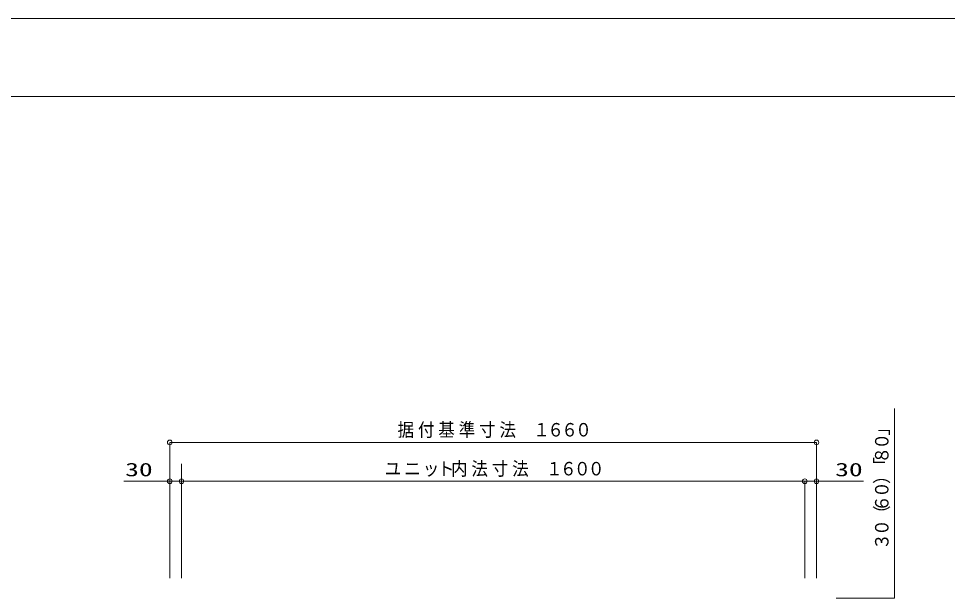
# Model space of a CAD drawing. Units: millimetres on the paper. Extents: x -305 to 305, y -152 to 152.
# Drawn here: x -58.3 to 60.9, y 74.7 to 148.5 of the extents above; entities that cross this region are included whole.
import ezdxf
from ezdxf.enums import TextEntityAlignment as Align

# ---------------------------------------------------------------- set-up
doc = ezdxf.new("R2010")
doc.units = ezdxf.units.MM
for name, color, linetype, lineweight in [('0-0_0', 7, 'Continuous', 9), ('0-1_VIEW0001', 7, 'Continuous', 9), ('0-3_図面枠', 3, 'Continuous', 9), ('0-4_DEFPOINTS', 7, 'Continuous', 9)]:
    doc.layers.add(name, color=color, linetype=linetype, lineweight=lineweight)
doc.styles.add('ＭＳ ゴシック', font='')
doc.styles.get('ＭＳ ゴシック').set_extended_font_data('MS Gothic')

# ---------------------------------------------------------------- blocks, each defined once
blk = doc.blocks.new('_ORIGIN')
at = {"layer": '0-0_0'}
blk.add_line((0, 0), (-1, 0), dxfattribs=at)
blk.add_circle((0, 0), 0.5, dxfattribs=at)

msp = doc.modelspace()

# ---------------------------------------------------------------- linework, layer by layer
at = {"layer": '0-1_VIEW0001'}
for p, q in [((-38.934, 76.613), (-38.934, 94.073)), ((43.466, 94.073), (-38.334, 94.073)), ((44.066, 76.613), (44.066, 94.073)), ((-37.434, 91.299), (-37.434, 89.073)), ((-38.934, 89.073), (-44.834, 89.073)), ((-39.534, 89.073), (-40.134, 89.073)), ((-38.934, 76.613), (-38.934, 89.073)), ((-38.934, 89.073), (-37.434, 89.073)), ((-37.434, 76.613), (-37.434, 89.073)), ((-36.834, 89.073), (41.966, 89.073)), ((-36.834, 89.073), (-36.234, 89.073)), ((41.966, 89.073), (41.366, 89.073)), ((42.566, 76.613), (42.566, 89.073)), ((42.566, 89.073), (44.066, 89.073)), ((44.666, 89.073), (45.266, 89.073)), ((54.067, 74.673), (54.067, 75.273))]:
    msp.add_line(p, q, dxfattribs=at)
for points in [[(46.606, 74.073), (54.067, 74.073), (54.067, 98.416)], [(44.066, 76.613), (44.066, 89.073), (50.105, 89.073)]]:
    msp.add_lwpolyline(points, dxfattribs=at)
at = {"layer": '0-3_図面枠'}
msp.add_lwpolyline([(-291.017, -138.498), (108.983, -138.498), (108.983, 138.502), (-291.017, 138.502)], close=True, dxfattribs=at)
at = {"layer": '0-4_DEFPOINTS'}
msp.add_line((118.983, 148.502), (-301.017, 148.502), dxfattribs=at)

# ---------------------------------------------------------------- block references
at = {"layer": '0-1_VIEW0001', "xscale": 0.6, "yscale": 0.6, "rotation": 180}
for p in [(-38.934, 94.073), (-37.434, 89.073), (-37.434, 89.073), (44.066, 89.073)]:
    msp.add_blockref('_ORIGIN', p, dxfattribs=at)
at = {"layer": '0-1_VIEW0001', "xscale": 0.6, "yscale": 0.6}
for p in [(44.066, 94.073), (-38.934, 89.073), (42.566, 89.073), (42.566, 89.073)]:
    msp.add_blockref('_ORIGIN', p, dxfattribs=at)

# ---------------------------------------------------------------- texts
at = {"layer": '0-1_VIEW0001', "style": 'ＭＳ ゴシック'}
for s, width, p in [('据', 0.9, (-9.711, 94.312)), ('付', 0.9, (-7.094, 94.312)), ('基', 0.9, (-4.476, 94.312)), ('準', 0.9, (-1.859, 94.312)), ('寸', 0.9, (0.758, 94.312)), ('法', 0.9, (3.375, 94.312)), ('１', 0.9, (7.731, 94.312)), ('６', 0.9, (9.52, 94.312)), ('６', 0.9, (11.31, 94.312)), ('０', 0.9, (13.099, 94.312)), ('内', 0.9, (-2.847, 89.312)), ('法', 0.9, (-0.23, 89.312)), ('寸', 0.9, (2.387, 89.312)), ('法', 0.9, (5.004, 89.312)), ('30', 1.5, (-44.663, 89.198)), ('ユ', 0.9, (-11.363, 89.312)), ('ニ', 0.9, (-8.849, 89.312)), ('ッ', 0.9, (-6.467, 89.312)), ('ト', 0.9, (-4.545, 89.312)), ('１', 0.9, (9.36, 89.312)), ('６', 0.9, (11.149, 89.312)), ('０', 0.9, (12.939, 89.312)), ('０', 0.9, (14.728, 89.312)), ('30', 1.5, (46.463, 89.198))]:
    msp.add_text(s, height=1.73, dxfattribs=dict(at, width=width)).set_placement(p, align=Align.BOTTOM_LEFT)
at = {"layer": '0-1_VIEW0001', "style": 'ＭＳ ゴシック', "width": 0.9}
for s, p in [('」', (53.828, 94.938)), ('０', (53.828, 93.149)), ('「', (53.828, 90.051)), ('８', (53.828, 91.36)), ('）', (53.828, 88.743)), ('０', (53.828, 86.953)), ('（', (53.828, 83.856)), ('６', (53.828, 85.164)), ('０', (53.828, 82.066)), ('３', (53.828, 80.277))]:
    msp.add_text(s, height=1.73, rotation=90, dxfattribs=at).set_placement(p, align=Align.BOTTOM_LEFT)

doc.saveas('drawing.dxf')
